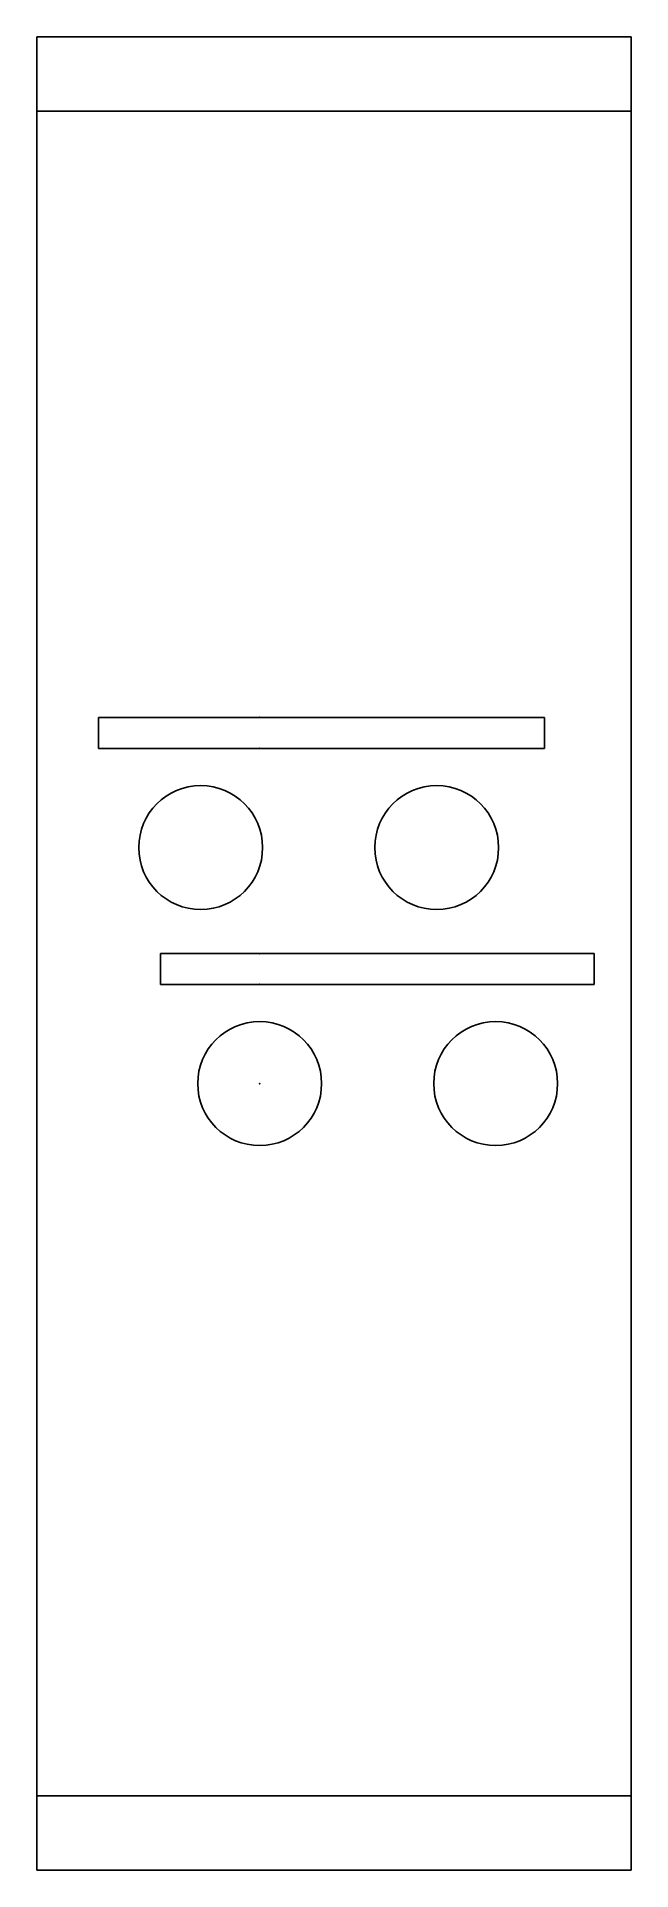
# Model space of a CAD drawing. Header units: millimetres. Extents: x -18 to 30, y -64 to 85.
import ezdxf

# ---------------------------------------------------------------- set-up
doc = ezdxf.new("R2010")
doc.units = ezdxf.units.MM
doc.header["$MEASUREMENT"] = 0
for name, color, linetype in [('2x2 Prototype FINALFINALFINAL v1_Holes', 7, 'Continuous'), ('2x2 Prototype FINALFINALFINAL v1_PlateSketch', 7, 'Continuous'), ('2x2 Prototype FINALFINALFINAL v1_Sc_0.80', 7, 'Continuous'), ('2x2 Prototype FINALFINALFINAL v1_Sc_2.71', 7, 'Continuous'), ('2x2 Prototype FINALFINALFINAL v1_Sketch24', 7, 'Continuous'), ('2x2 Prototype FINALFINALFINAL v1_Sketch25', 7, 'Continuous'), ('2x2 Prototype FINALFINALFINAL v1_Sketch26', 7, 'Continuous'), ('2x2 Prototype FINALFINALFINAL v1_Sketch27', 7, 'Continuous'), ('2x2 Prototype FINALFINALFINAL v1_Sketch28', 7, 'Continuous'), ('2x2 Prototype FINALFINALFINAL v1_Sketch29', 7, 'Continuous'), ('2x2 Prototype FINALFINALFINAL v1_Sketch30', 7, 'Continuous'), ('2x2 Prototype FINALFINALFINAL v1_Sketch31', 7, 'Continuous'), ('2x2 Prototype FINALFINALFINAL v1_Sketch32', 7, 'Continuous'), ('2x2 Prototype FINALFINALFINAL v1_Walls', 7, 'Continuous')]:
    doc.layers.add(name, color=color, linetype=linetype)

msp = doc.modelspace()

# ---------------------------------------------------------------- linework, layer by layer
at = {"layer": '2x2 Prototype FINALFINALFINAL v1_Holes'}
for p, q in [((30, 84.5, 4), (-18, 84.5, 4)), ((-18, 84.5, 4), (-18, -63.5, 4)), ((30, -63.5, 4), (30, 84.5, 4)), ((-18, -63.5, 4), (30, -63.5, 4))]:
    msp.add_line(p, q, dxfattribs=at)
for centre in [(-4.76, 19.05, 4), (14.29, 19.05, 4), (0, 0, 4), (19.05, 0, 4)]:
    msp.add_circle(centre, 5, dxfattribs=at)
msp.add_point((0, 0, 4), dxfattribs=at)
msp.add_point((0, 0, 4), dxfattribs=at)
at = {"layer": '2x2 Prototype FINALFINALFINAL v1_PlateSketch'}
for p, q in [((-18, 84.5), (-18, -63.5)), ((30, 84.5), (-18, 84.5)), ((30, -63.5), (30, 84.5)), ((-18, -63.5), (30, -63.5))]:
    msp.add_line(p, q, dxfattribs=at)
msp.add_point((0, 0), dxfattribs=at)
at = {"layer": '2x2 Prototype FINALFINALFINAL v1_Sc_0.80'}
for p, q in [((27, 8, 32), (-8, 8, 32)), ((-8, 8, 4), (27, 8, 4)), ((-8, 8, 32), (-8, 8, 4)), ((27, 8, 4), (27, 8, 32))]:
    msp.add_line(p, q, dxfattribs=at)
at = {"layer": '2x2 Prototype FINALFINALFINAL v1_Sc_0.80', "extrusion": (0, -1, 0)}
for centre in [(0, 26, -8), (0, 11, -8), (19.05, 11, -8), (19.05, 26, -8)]:
    msp.add_circle(centre, 1.65, dxfattribs=at)
at = {"layer": '2x2 Prototype FINALFINALFINAL v1_Sc_0.80'}
msp.add_point((0, 8), dxfattribs=at)
at = {"layer": '2x2 Prototype FINALFINALFINAL v1_Sc_2.71'}
for p, q in [((-13, 27.05, 4), (23, 27.05, 4)), ((-13, 27.05, 32), (-13, 27.05, 4)), ((23, 27.05, 32), (-13, 27.05, 32)), ((23, 27.05, 4), (23, 27.05, 32))]:
    msp.add_line(p, q, dxfattribs=at)
at = {"layer": '2x2 Prototype FINALFINALFINAL v1_Sc_2.71', "extrusion": (0, -1, 0)}
for centre in [(-4.76, 11, -27.05), (-4.76, 26, -27.05), (14.29, 11, -27.05), (14.29, 26, -27.05)]:
    msp.add_circle(centre, 1.65, dxfattribs=at)
at = {"layer": '2x2 Prototype FINALFINALFINAL v1_Sc_2.71'}
msp.add_point((0, 27.05), dxfattribs=at)
at = {"layer": '2x2 Prototype FINALFINALFINAL v1_Sketch24'}
for p, q in [((-8, 10.5, 4), (-8, 10.5, 32)), ((27, 10.5, 4), (-8, 10.5, 4)), ((-8, 10.5, 32), (27, 10.5, 32)), ((27, 10.5, 32), (27, 10.5, 4))]:
    msp.add_line(p, q, dxfattribs=at)
at = {"layer": '2x2 Prototype FINALFINALFINAL v1_Sketch24', "extrusion": (0, 1, 0)}
for centre in [(0, 26, 10.5), (0, 11, 10.5), (-19.05, 11, 10.5), (-19.05, 26, 10.5)]:
    msp.add_circle(centre, 1.65, dxfattribs=at)
at = {"layer": '2x2 Prototype FINALFINALFINAL v1_Sketch24'}
msp.add_point((0, 10.5), dxfattribs=at)
at = {"layer": '2x2 Prototype FINALFINALFINAL v1_Sketch25'}
for p, q in [((-13, 29.55, 4), (-13, 29.55, 32)), ((23, 29.55, 4), (-13, 29.55, 4)), ((-13, 29.55, 32), (23, 29.55, 32)), ((23, 29.55, 32), (23, 29.55, 4))]:
    msp.add_line(p, q, dxfattribs=at)
at = {"layer": '2x2 Prototype FINALFINALFINAL v1_Sketch25', "extrusion": (0, 1, 0)}
for centre, radius in [((4.76, 26, 29.55), 4), ((4.76, 11, 29.55), 4), ((4.76, 26, 29.55), 1.65), ((4.76, 11, 29.55), 1.65), ((-14.29, 11, 29.55), 4), ((-14.29, 26, 29.55), 4), ((-14.29, 26, 29.55), 1.65), ((-14.29, 11, 29.55), 1.65)]:
    msp.add_circle(centre, radius, dxfattribs=at)
at = {"layer": '2x2 Prototype FINALFINALFINAL v1_Sketch25'}
msp.add_point((0, 29.55), dxfattribs=at)
at = {"layer": '2x2 Prototype FINALFINALFINAL v1_Sketch26', "extrusion": (0, 1, 0)}
for centre in [(0, 11, 10.5), (0, 26, 10.5), (-19, 11, 10.5), (-19, 26, 10.5)]:
    msp.add_circle(centre, 3, dxfattribs=at)
at = {"layer": '2x2 Prototype FINALFINALFINAL v1_Sketch26'}
msp.add_point((0, 10.5), dxfattribs=at)
at = {"layer": '2x2 Prototype FINALFINALFINAL v1_Sketch27'}
for p, q in [((-18, -63.5), (-18, 84.5)), ((30, 84.5), (-18, 84.5)), ((-18, 84.5), (30, 84.5)), ((-18, 84.5), (-18, 78.5)), ((30, 78.5), (30, 84.5)), ((30, 84.5), (30, -63.5)), ((-18, 78.5), (30, 78.5)), ((30, -63.5), (-18, -63.5))]:
    msp.add_line(p, q, dxfattribs=at)
at = {"layer": '2x2 Prototype FINALFINALFINAL v1_Sketch27', "extrusion": (0, 0, -1)}
for centre in [(4.76, 19.05), (-14.29, 19.05), (0, 0), (-19.05, 0)]:
    msp.add_circle(centre, 5, dxfattribs=at)
at = {"layer": '2x2 Prototype FINALFINALFINAL v1_Sketch27'}
msp.add_point((0, 0), dxfattribs=at)
at = {"layer": '2x2 Prototype FINALFINALFINAL v1_Sketch28'}
for p, q in [((-18, -63.5), (-18, 78.5)), ((-18, 78.5), (30, 78.5)), ((30, 78.5), (30, -63.5)), ((-18, -57.5), (30, -57.5)), ((-18, -63.5), (-18, -57.5)), ((30, -57.5), (30, -63.5)), ((30, -63.5), (-18, -63.5)), ((30, -63.5), (-18, -63.5))]:
    msp.add_line(p, q, dxfattribs=at)
at = {"layer": '2x2 Prototype FINALFINALFINAL v1_Sketch28', "extrusion": (0, 0, -1)}
for centre in [(4.76, 19.05), (-14.29, 19.05), (0, 0), (-19.05, 0)]:
    msp.add_circle(centre, 5, dxfattribs=at)
at = {"layer": '2x2 Prototype FINALFINALFINAL v1_Sketch28'}
msp.add_point((0, 0), dxfattribs=at)
at = {"layer": '2x2 Prototype FINALFINALFINAL v1_Sketch29'}
for p, q in [((-13, 29.55, 4), (-13, 29.55, 32)), ((-13, 29.55, 32), (23, 29.55, 32)), ((23, 29.55, 4), (-13, 29.55, 4)), ((23, 29.55, 32), (23, 29.55, 4))]:
    msp.add_line(p, q, dxfattribs=at)
at = {"layer": '2x2 Prototype FINALFINALFINAL v1_Sketch29', "extrusion": (0, 1, 0)}
for centre in [(4.76, 11, 29.55), (4.76, 26, 29.55), (-14.29, 26, 29.55), (-14.29, 11, 29.55)]:
    msp.add_circle(centre, 4, dxfattribs=at)
at = {"layer": '2x2 Prototype FINALFINALFINAL v1_Sketch29'}
msp.add_point((0, 29.55), dxfattribs=at)
at = {"layer": '2x2 Prototype FINALFINALFINAL v1_Sketch30'}
msp.add_point((0, 29.55), dxfattribs=at)
at = {"layer": '2x2 Prototype FINALFINALFINAL v1_Sketch31'}
for p, q in [((27, 10.5, 4), (-8, 10.5, 4)), ((-8, 10.5, 4), (-8, 10.5, 32)), ((-8, 10.5, 32), (27, 10.5, 32)), ((27, 10.5, 32), (27, 10.5, 4))]:
    msp.add_line(p, q, dxfattribs=at)
at = {"layer": '2x2 Prototype FINALFINALFINAL v1_Sketch31', "extrusion": (0, 1, 0)}
for centre, radius in [((0, 26, 10.5), 4), ((0, 11, 10.5), 4), ((0, 11, 10.5), 3), ((0, 26, 10.5), 3), ((-19, 11, 10.5), 4), ((-19, 26, 10.5), 4), ((-19, 26, 10.5), 3), ((-19, 11, 10.5), 3)]:
    msp.add_circle(centre, radius, dxfattribs=at)
at = {"layer": '2x2 Prototype FINALFINALFINAL v1_Sketch31'}
msp.add_point((0, 10.5), dxfattribs=at)
at = {"layer": '2x2 Prototype FINALFINALFINAL v1_Sketch32'}
msp.add_point((0, 29.55), dxfattribs=at)
at = {"layer": '2x2 Prototype FINALFINALFINAL v1_Walls'}
for p, q in [((30, 84.5, 4), (-18, 84.5, 4)), ((-18, 84.5, 4), (-18, -63.5, 4)), ((30, -63.5, 4), (30, 84.5, 4)), ((23, 29.55, 4), (-13, 29.55, 4)), ((-13, 29.55, 4), (-13, 27.05, 4)), ((23, 27.05, 4), (23, 29.55, 4)), ((-13, 27.05, 4), (23, 27.05, 4)), ((27, 10.5, 4), (-8, 10.5, 4)), ((-8, 10.5, 4), (-8, 8, 4)), ((27, 8, 4), (27, 10.5, 4)), ((-8, 8, 4), (27, 8, 4)), ((-18, -63.5, 4), (30, -63.5, 4))]:
    msp.add_line(p, q, dxfattribs=at)
for centre in [(-4.76, 19.05, 4), (14.29, 19.05, 4), (0, 0, 4), (19.05, 0, 4)]:
    msp.add_circle(centre, 5, dxfattribs=at)
msp.add_point((0, 0, 4), dxfattribs=at)
msp.add_point((0, 0, 4), dxfattribs=at)

doc.saveas('drawing.dxf')
